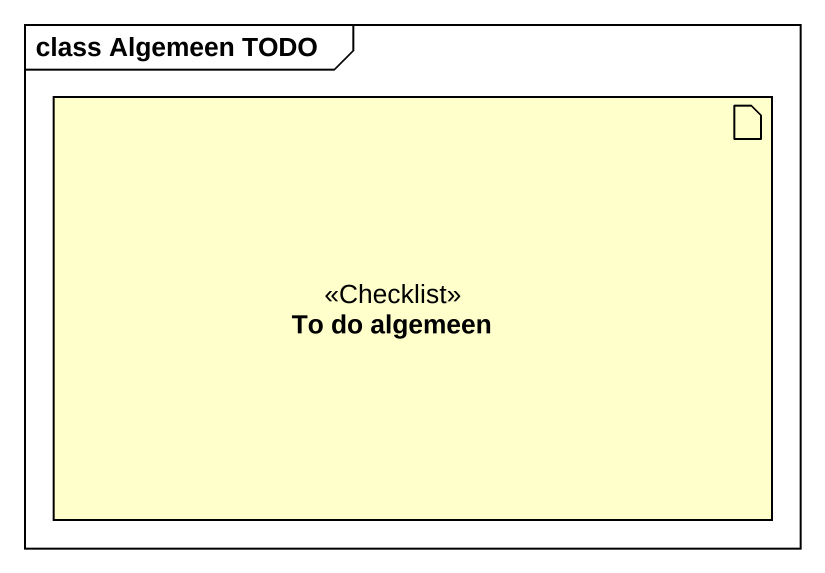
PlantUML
@startuml
mainframe class Algemeen TODO
artifact "To do algemeen" as To_do_algemeen <<Checklist>>
@enduml
